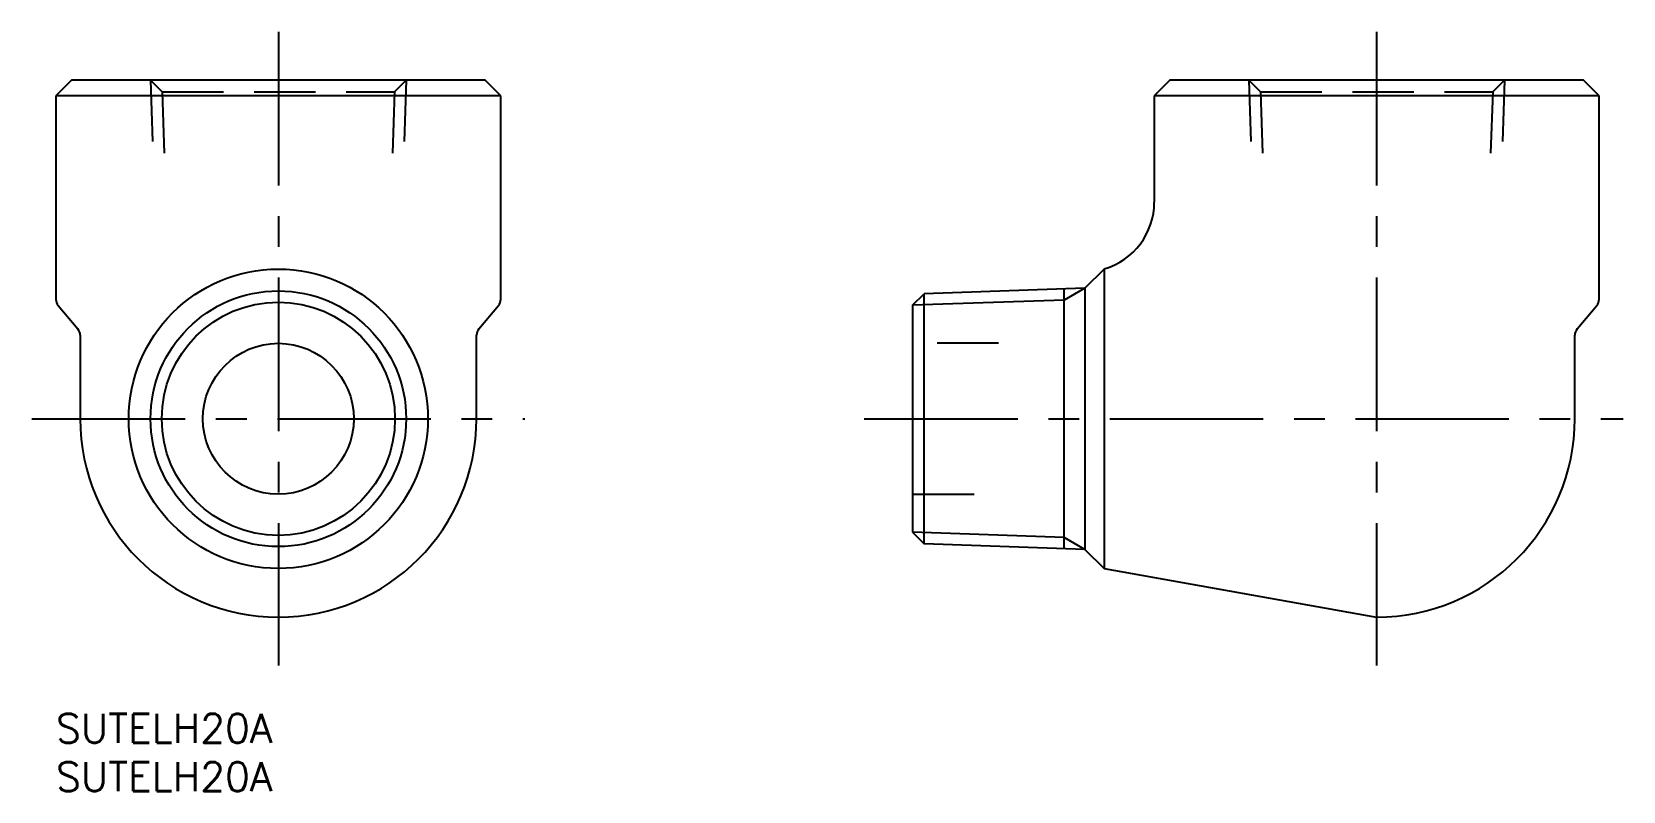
# Model space of a CAD drawing. Extents: x -3 to 162, y -8 to 70.
import ezdxf

# ---------------------------------------------------------------- set-up
doc = ezdxf.new("R2010")
doc.units = 0
doc.header["$LTSCALE"] = 0.5
doc.linetypes.add('CENTER', pattern=[50.8, 31.75, -6.35, 6.35, -6.35])
doc.linetypes.add('DASHED', pattern=[19.05, 12.7, -6.35])
for name, color, linetype in [('MSM_CENTER', 1, 'CENTER'), ('MSM_CONTINUOUS', 7, 'CONTINUOUS'), ('MSM_DASHED', 4, 'DASHED'), ('MSM_NARROW', 5, 'CONTINUOUS'), ('MSM_PART_NUMBER', 7, 'CONTINUOUS')]:
    doc.layers.add(name, color=color, linetype=linetype)
doc.styles.get("Standard").update_dxf_attribs({"font": 'txt.shx', "height": 3, "bigfont": 'bigfont.shx'})

# ---------------------------------------------------------------- blocks, each defined once
blk = doc.blocks.new('*U19')
at = {"layer": 'MSM_PART_NUMBER'}
blk.add_text('SUTELH20A', height=3, dxfattribs=at).set_placement((0, -3))
blk = doc.blocks.new('*U20')
at = {"layer": 'MSM_PART_NUMBER'}
blk.add_text('SUTELH20A', height=3, dxfattribs=at).set_placement((0, -8))

msp = doc.modelspace()

# ---------------------------------------------------------------- linework, layer by layer
at = {"layer": 'MSM_CENTER'}
for p, q in [((23, 70.5), (23, 5)), ((136.61, 70.5), (136.61, 5)), ((-2.5, 30.5), (48.5, 30.5)), ((83.61, 30.5), (162.11, 30.5))]:
    msp.add_line(p, q, dxfattribs=at)
at = {"layer": 'MSM_CONTINUOUS'}
for p, q in [((1.6, 65.5), (0, 63.9)), ((44.4, 65.5), (1.6, 65.5)), ((46, 63.9), (44.4, 65.5)), ((115.21, 65.5), (113.61, 63.9)), ((158.01, 65.5), (115.21, 65.5)), ((159.61, 63.9), (158.01, 65.5)), ((0, 63.9), (0, 42.86)), ((46, 63.9), (0, 63.9)), ((46, 42.86), (46, 63.9)), ((113.61, 63.9), (113.61, 52.9)), ((159.61, 63.9), (113.61, 63.9)), ((159.61, 42.86), (159.61, 63.9)), ((108.41, 45.98), (106.41, 44.01)), ((108.41, 45.98), (108.41, 15.02)), ((88.61, 42.23), (89.81, 43.43)), ((106.41, 44.01), (89.81, 43.43)), ((89.81, 17.57), (89.81, 43.43)), ((104.27, 17.07), (104.27, 43.93)), ((106.41, 44.01), (106.41, 16.99)), ((0.23, 42.22), (2.27, 39.78)), ((43.73, 39.78), (45.77, 42.22)), ((88.61, 42.23), (88.61, 18.77)), ((157.34, 39.78), (159.38, 42.22)), ((2.5, 39.14), (2.5, 30.5)), ((43.5, 30.5), (43.5, 39.14)), ((157.11, 30.5), (157.11, 39.14)), ((88.61, 18.77), (89.81, 17.57)), ((106.41, 16.99), (89.81, 17.57)), ((106.41, 16.99), (108.41, 15.02)), ((108.41, 15.02), (136.61, 10))]:
    msp.add_line(p, q, dxfattribs=at)
for radius in [15.48, 13.22, 7.8]:
    msp.add_circle((23, 30.5), radius, dxfattribs=at)
for centre, radius, start, end in [((106.41, 52.9), 7.2, 286.1276, 0), ((1, 42.86), 1, 180, 219.8056), ((45, 42.86), 1, 320.1944, 0), ((158.61, 42.86), 1, 320.1944, 0), ((1.5, 39.14), 1, 0, 39.8056), ((44.5, 39.14), 1, 140.1944, 180), ((158.11, 39.14), 1, 140.1944, 180), ((23, 30.5), 20.5, 180, 0), ((136.61, 30.5), 20.5, 270, 0)]:
    msp.add_arc(centre, radius, start, end, dxfattribs=at)
at = {"layer": 'MSM_DASHED'}
for p, q in [((9.78, 65.5), (10.07, 57.1)), ((10.98, 64.3), (9.78, 65.5)), ((10.98, 64.3), (11.23, 57.1)), ((10.98, 64.3), (35.02, 64.3)), ((35.02, 64.3), (34.77, 57.1)), ((35.02, 64.3), (36.22, 65.5)), ((36.22, 65.5), (35.93, 57.1)), ((123.39, 65.5), (123.68, 57.1)), ((124.59, 64.3), (123.39, 65.5)), ((124.59, 64.3), (124.84, 57.1)), ((124.59, 64.3), (148.63, 64.3)), ((148.63, 64.3), (148.37, 57.1)), ((148.63, 64.3), (149.83, 65.5)), ((149.83, 65.5), (149.54, 57.1)), ((97.51, 38.3), (88.61, 38.3)), ((88.61, 22.7), (97.51, 22.7))]:
    msp.add_line(p, q, dxfattribs=at)
at = {"layer": 'MSM_NARROW'}
for p, q in [((106.41, 44.01), (104.27, 42.77)), ((104.27, 42.77), (88.61, 42.23)), ((106.44, 42.73), (106.41, 42.73)), ((104.27, 18.23), (88.61, 18.77)), ((106.41, 16.99), (104.27, 18.23))]:
    msp.add_line(p, q, dxfattribs=at)
msp.add_circle((23, 30.5), 12.06, dxfattribs=at)

# ---------------------------------------------------------------- block references
at = {"layer": 'MSM_CONTINUOUS'}
for name in ['*U19', '*U20']:
    msp.add_blockref(name, (0, 0), dxfattribs=at)

doc.saveas('drawing.dxf')
